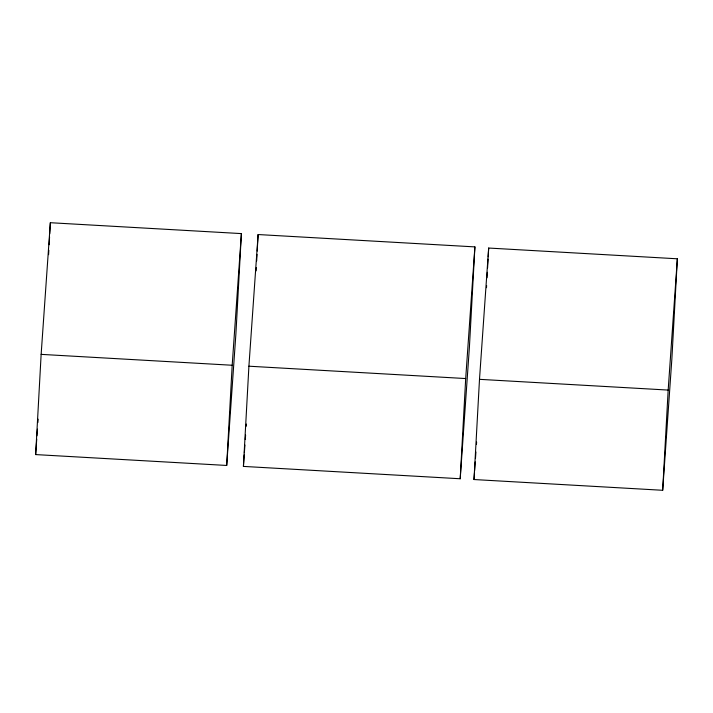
<?xml version="1.0" encoding="UTF-8"?>
<svg xmlns="http://www.w3.org/2000/svg" width="713" height="713" viewBox="0 0 713 713"><rect width="100%" height="100%" fill="white"/><g stroke="black" fill="none" stroke-linecap="round" stroke-linejoin="round"><path stroke-width="1.07" d="M35.65 454.582L41.14 354.37L50.347 222.714L241.395 233.597L235.905 333.8L226.698 465.455L35.65 454.582L36.737 439.092M48.6 254.648L48.84 250.245M49.144 244.737L49.562 237.028M49.741 233.73L50.347 222.714M226.698 465.455L232.188 365.252L241.395 233.597M243.418 466.409L248.908 366.206L258.115 234.541L474.903 246.894L469.412 347.097L460.206 478.753L243.418 466.409L244.22 454.921M256.119 270.887L256.306 267.58M256.662 260.976L257.028 254.363M257.206 251.065L258.115 234.541M460.206 478.753L465.696 378.55L474.903 246.894M474.002 479.537L479.493 379.334L488.672 248.044L677.35 258.792L671.86 359.004L662.68 490.286L474.002 479.537L474.466 472.924M486.498 287.687L486.623 285.485M487.041 277.776L487.344 272.277M487.585 267.865L488.066 259.06M488.191 256.858L488.672 248.044M662.68 490.286L668.17 390.073L677.35 258.792M36.969 435.768L37.432 429.137M37.896 422.497L38.128 419.173M244.372 452.719L244.916 445.001M245.299 439.484L245.611 435.073M246.226 426.258L246.377 424.048M474.617 470.714L475.232 461.89M475.464 458.584L475.928 451.962M476.471 444.235L476.623 442.033M41.14 354.37L232.188 365.252M248.908 366.206L465.696 378.55M479.493 379.334L668.17 390.073"/></g></svg>
